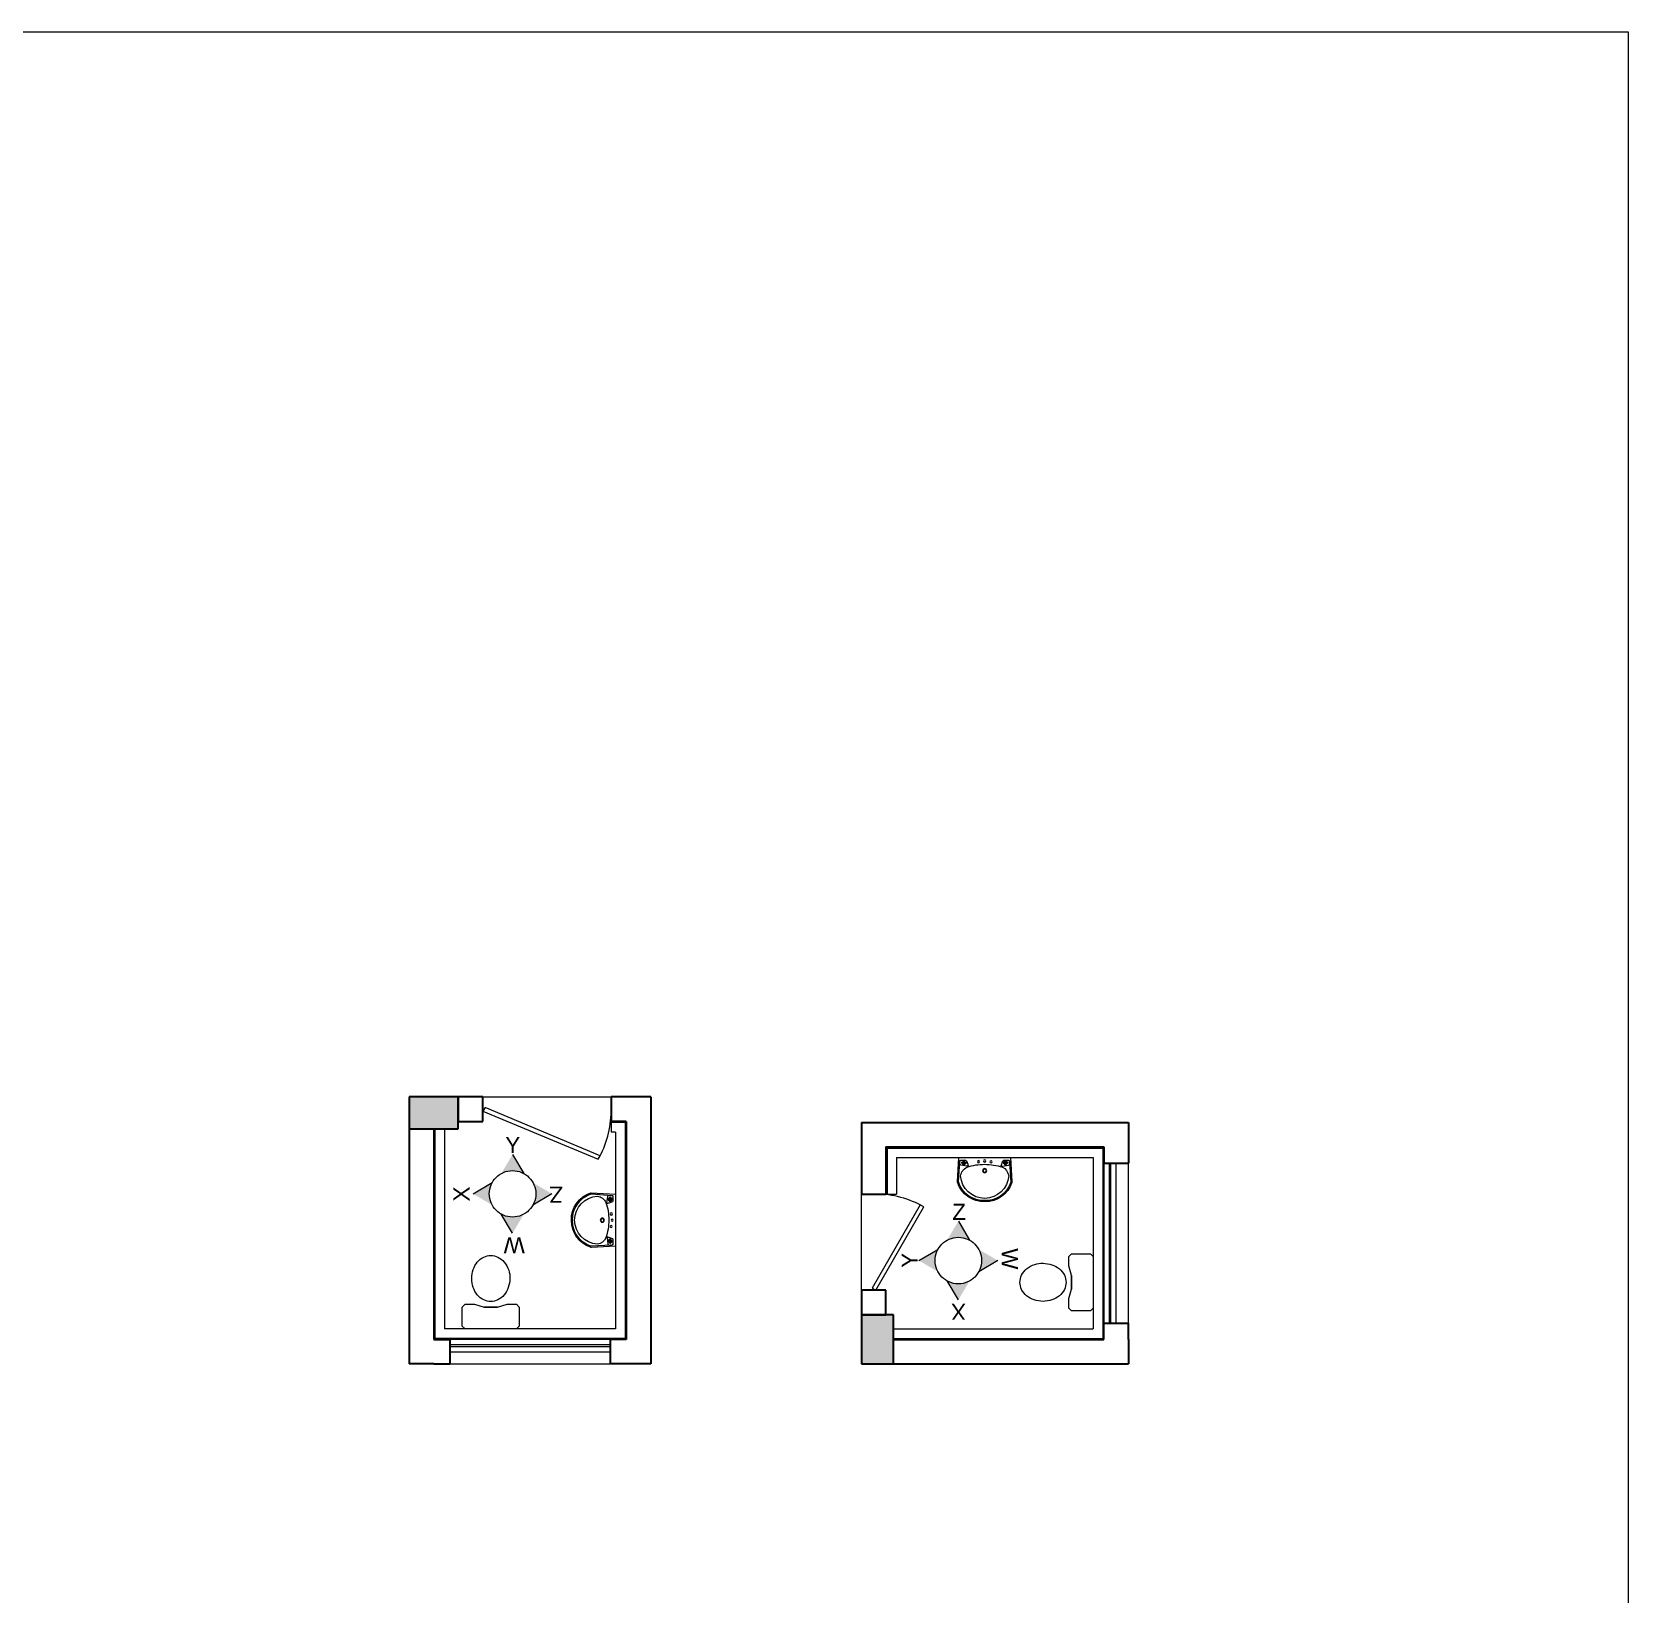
# Model space of a CAD drawing. Header units: millimetres. Extents: x 2733 to 5909, y 1038 to 2089.
# Drawn here: x 3004.77 to 3019.71, y 1056.24 to 1070.86 of the extents above; entities that cross this region are included whole.
import ezdxf

# ---------------------------------------------------------------- set-up
doc = ezdxf.new("R2010")
doc.units = ezdxf.units.MM
doc.linetypes.add('CENTER2', pattern=[1.125, 0.75, -0.125, 0.125, -0.125])
doc.linetypes.add('DASHED', pattern=[0.75, 0.5, -0.25])
doc.layers.get('0').update_dxf_attribs({"lineweight": 20})
for name, color, linetype, lineweight in [('Arrow', 1, 'Continuous', 15), ('COL HATCH', 253, 'Continuous', 13), ('Column', 251, 'Continuous', 30), ('Door', 54, 'Continuous', 18), ('Fixture', 44, 'Continuous', 13), ('Railing', 23, 'Continuous', 13), ('RD', 7, 'Continuous', 18), ('Ventilator', 200, 'Continuous', 18), ('Wall', 7, 'Continuous', 30), ('Window-Wall', 7, 'Continuous', 18)]:
    doc.layers.add(name, color=color, linetype=linetype, lineweight=lineweight)
doc.styles.add('L120', font='arial.ttf', dxfattribs={"height": 0.6})

# ---------------------------------------------------------------- blocks, each defined once
blk = doc.blocks.new('ENGLISH SHEET')
at = {"layer": 'Fixture'}
for p, q in [((4663.798, 251.204), (4663.773, 251.179)), ((4663.773, 251.179), (4663.773, 250.696)), ((4663.976, 251.204), (4663.798, 251.204)), ((4664.002, 251.179), (4663.976, 251.204)), ((4664.002, 251.09), (4664.002, 251.179)), ((4663.976, 251.001), (4664.002, 251.09)), ((4663.976, 250.874), (4663.976, 251.001)), ((4663.976, 251.001), (4663.976, 250.874)), ((4664.002, 250.785), (4663.976, 250.874)), ((4663.773, 250.696), (4663.798, 250.67)), ((4663.976, 250.67), (4664.002, 250.696)), ((4664.002, 250.696), (4664.002, 250.785)), ((4663.798, 250.67), (4663.976, 250.67))]:
    blk.add_line(p, q, dxfattribs=at)
blk.add_lwpolyline([(4664.459, 250.937, 0.117036), (4664.443, 251.003, 0.104338), (4664.396, 251.063, 0.09029), (4664.321, 251.105, 0.09898), (4664.243, 251.115, 0.08237), (4664.159, 251.101, 0.09029), (4664.09, 251.063, 0.104338), (4664.043, 251.003, 0.117036), (4664.027, 250.937, 0.117036), (4664.043, 250.871, 0.104338), (4664.09, 250.811, 0.09029), (4664.159, 250.773, 0.08237), (4664.243, 250.759, 0.08237), (4664.327, 250.773, 0.09029), (4664.396, 250.811, 0.104338), (4664.443, 250.871, 0.117036)], format="xyb", close=True, dxfattribs=at)
blk = doc.blocks.new('RSA BASIN 9')
for points in [[(-0.1, -16.2, 0.340881), (10.04, -9, 0.074195), (10.06, -8.89), (9.53, 0), (-9.54, 0), (-10.02, -8.77, 0.082611), (-9.96, -9.15, 0.330812), (-0.1, -16.2)], [(0, -15.03, 0.391482), (8.86, -6.67, 0.252869), (6.53, -3.51, 0.087242), (0.02, -2.46, 0.079484), (-6.53, -3.51, 0.2542), (-8.82, -6.67, 0.39026), (0, -15.03)], [(-8.57, -1.96, -0.907437), (-8.45, -1.81), (-7.52, -2.57, -0.907437), (-7.64, -2.72)], [(-8.2, -1.64, -0.907437), (-8.07, -1.49), (-7.14, -2.25, -0.907437), (-7.27, -2.4)], [(-7.82, -1.32, -0.907437), (-7.7, -1.17), (-6.77, -1.93, -0.907437), (-6.89, -2.08)], [(7.82, -1.32, 0.907437), (7.7, -1.17), (6.77, -1.93, 0.907437), (6.89, -2.08)], [(8.2, -1.64, 0.907437), (8.07, -1.49), (7.14, -2.25, 0.907437), (7.27, -2.4)], [(8.57, -1.96, 0.907437), (8.45, -1.81), (7.52, -2.57, 0.907437), (7.64, -2.72)]]:
    blk.add_lwpolyline(points, format="xyb", close=True)
for points in [[(-5.93, -3.31), (-6.16, -2.95, -0.183787), (-6.22, -2.68, 0.126662), (-6.25, -2.43), (-6.59, -1.44, 0.35453), (-7.05, -0.98), (-8.75, -0.98, 0.414214), (-9.14, -1.37), (-9.56, -9.09, 0.329849), (-0.07, -15.81, 0.338736), (9.65, -8.94, 0.075632), (9.66, -8.82), (9.14, -1.37, 0.414214), (8.75, -0.98), (7.05, -0.98, 0.35453), (6.59, -1.44), (6.25, -2.43, 0.126662), (6.22, -2.68, -0.183787), (6.16, -2.95), (5.93, -3.31)], [(-6.18, -3.39), (-6.24, -3.29, 0.220542), (-6.52, -3.11), (-8.75, -2.78, -0.361119), (-9.19, -2.35)], [(6.18, -3.39), (6.24, -3.29, -0.220542), (6.52, -3.11), (8.75, -2.78, 0.358803), (9.21, -2.33, 0.358803)]]:
    blk.add_lwpolyline(points, format="xyb")
for centre, radius in [((-2.35, -1.56), 0.399), ((0, -4.82), 0.771), ((0, -4.82), 0.602), ((0, -1.23), 0.399), ((2.28, -1.51), 0.399)]:
    blk.add_circle(centre, radius)
blk = doc.blocks.new('CU')
at = {"layer": 'COL HATCH', "linetype": 'CENTER2'}
h = blk.add_hatch(color=256, dxfattribs=at)
h.dxf.hatch_style = 1
h.paths.add_polyline_path([(0, 0.035), (0, -0.265), (0.46, -0.265), (0.46, 0.035)])
at = {"layer": 'Column', "linetype": 'CENTER2'}
blk.add_lwpolyline([(0, 0.035), (0, -0.265), (0.46, -0.265), (0.46, 0.035), (0, 0.035)], dxfattribs=at)
blk = doc.blocks.new('VENTILATOR')
at = {"layer": 'Ventilator', "ltscale": 0.02}
for p, q in [((-0.18, -1.5), (-0.18, 0)), ((-0.165, 0), (-0.165, -1.5))]:
    blk.add_line(p, q, dxfattribs=at)
at = {"layer": 'Window-Wall'}
for p, q in [((-0.23, 0), (0, 0)), ((-0.23, -1.5), (-0.23, 0)), ((-0.115, 0), (-0.115, -1.5)), ((0, 0), (0, -1.5)), ((-0.23, -1.5), (0, -1.5))]:
    blk.add_line(p, q, dxfattribs=at)
blk = doc.blocks.new('*U586')
for p, q in [((0, 0), (0, 6)), ((40, 0), (40, 6))]:
    blk.add_line(p, q)
blk.add_lwpolyline([(0, 0), (34.64, -20), (35.52, -18.48), (0.88, 1.52)], close=True)
blk.add_arc((0, 0), 40, 330, 360)
blk = doc.blocks.new('Door')
at = {"layer": 'Door'}
blk.add_line((0, 0.18), (1.199, 0.18), dxfattribs=at)
at = {"layer": 'Door', "xscale": 0.0299845412869386, "yscale": 0.0299845412869386, "zscale": 0.0299845412869386}
blk.add_blockref('*U586', (0, 0), dxfattribs=at)
blk = doc.blocks.new('GBG')
at = {"layer": 'Door'}
blk.add_line((3001.79, 1060.893), (3002.99, 1060.893), dxfattribs=at)
blk.add_lwpolyline([(3001.79, 1060.758), (3002.87, 1060.308), (3002.889, 1060.342), (3001.81, 1060.792)], close=True, dxfattribs=at)
blk.add_arc((3002.09, 1060.758), 0.9, 330, 360, dxfattribs=at)

msp = doc.modelspace()

# ---------------------------------------------------------------- hatches: boundary and pattern name
at = {"layer": 'Arrow', "ltscale": 0.05}
for points in [[(3009.373, 1060.1757, 0.2574473), (3009.1628, 1060.1757), (3009.2679, 1060.3536)], [(3009.0774, 1060.0902, 0.1266586), (3009.0503, 1059.9852, 0.1266586), (3009.0774, 1059.8801), (3008.8994, 1059.9852)], [(3009.6364, 1059.9852), (3009.4584, 1059.8801, 0.1266586), (3009.4855, 1059.9852, 0.1266586), (3009.4584, 1060.0902)], [(3009.373, 1059.7946), (3009.2679, 1059.6167), (3009.1628, 1059.7946, 0.2574473)], [(3013.4402, 1059.7291), (3013.5453, 1059.5512, 0.1266586), (3013.4402, 1059.5782, 0.1266586), (3013.3352, 1059.5512)], [(3013.2497, 1059.4657, 0.2574473), (3013.2497, 1059.2556), (3013.0718, 1059.3607)], [(3013.6308, 1059.4657), (3013.8087, 1059.3607), (3013.6308, 1059.2556, 0.2574473)], [(3013.3352, 1059.1701, 0.1266586), (3013.4402, 1059.1431, 0.1266586), (3013.5453, 1059.1701), (3013.4402, 1058.9922)]]:
    msp.add_hatch(color=256, dxfattribs=at).paths.add_polyline_path(points)

# ---------------------------------------------------------------- linework, layer by layer
for p, q in [((3008.9901, 1060.7578), (3008.9901, 1060.8928)), ((3010.1901, 1060.7578), (3010.1901, 1060.8928))]:
    msp.add_line(p, q)
for p, q in [((3009.2679, 1060.3536), (3009.373, 1060.1757)), ((3008.8994, 1059.9852), (3009.0774, 1060.0902)), ((3009.6364, 1059.9852), (3009.4584, 1059.8801)), ((3009.2679, 1059.6167), (3009.1628, 1059.7946)), ((3013.4402, 1059.7291), (3013.5453, 1059.5512)), ((3013.0718, 1059.3607), (3013.2497, 1059.4657)), ((3013.8087, 1059.3607), (3013.6308, 1059.2556)), ((3013.4402, 1058.9922), (3013.3352, 1059.1701))]:
    msp.add_line(p, q, dxfattribs=at)
at = {"layer": 'Arrow', "color": 1, "linetype": 'DASHED', "ltscale": 10}
for centre in [(3009.2679, 1059.9852), (3013.4402, 1059.3607)]:
    msp.add_circle(centre, 0.2176, dxfattribs=at)
at = {"layer": 'Railing'}
for p, q in [((3008.5401, 1060.5928), (3008.5401, 1058.6328)), ((3008.6301, 1060.5928), (3008.6301, 1058.7228)), ((3010.321, 1060.6528), (3010.1901, 1060.6528)), ((3010.1901, 1060.6528), (3010.1901, 1060.5628)), ((3010.231, 1060.5628), (3010.1901, 1060.5628)), ((3010.231, 1060.5628), (3010.231, 1058.7228)), ((3010.321, 1060.6528), (3010.321, 1058.6328)), ((3012.7726, 1060.4138), (3014.7926, 1060.4138)), ((3012.7726, 1060.4138), (3012.7726, 1059.9828)), ((3014.7926, 1060.4138), (3014.7926, 1058.6328)), ((3012.8626, 1060.3238), (3014.7026, 1060.3238)), ((3012.8626, 1060.3238), (3012.8626, 1059.9828)), ((3014.7026, 1060.3238), (3014.7026, 1058.7228)), ((3012.7726, 1059.9828), (3012.8626, 1059.9828)), ((3010.321, 1058.6328), (3008.5401, 1058.6328)), ((3010.231, 1058.7228), (3008.6301, 1058.7228)), ((3012.8326, 1058.7228), (3014.7026, 1058.7228)), ((3012.8326, 1058.6328), (3014.7926, 1058.6328))]:
    msp.add_line(p, q, dxfattribs=at)
at = {"layer": 'RD', "lineweight": 15}
msp.add_lwpolyline([(2964.6324, 1070.8574), (3019.7085, 1070.8574), (3019.7085, 1038.1163), (2964.6324, 1038.1163)], close=True, dxfattribs=at)
at = {"layer": 'Wall'}
for p, q in [((3010.561, 1060.8928), (3010.1901, 1060.8928)), ((3010.1901, 1060.8928), (3010.1901, 1060.6628)), ((3010.561, 1060.8928), (3010.561, 1060.8927)), ((3010.561, 1060.8928), (3010.561, 1058.3928)), ((3008.3001, 1060.5928), (3008.3001, 1058.3928)), ((3008.5301, 1060.5928), (3008.5301, 1058.6228)), ((3010.331, 1060.6628), (3010.1901, 1060.6628)), ((3010.331, 1060.6628), (3010.331, 1058.6228)), ((3012.5326, 1060.6538), (3012.5327, 1060.6538)), ((3012.5326, 1060.6538), (3015.0326, 1060.6538)), ((3012.5326, 1060.6538), (3012.5326, 1059.9828)), ((3015.0326, 1060.6538), (3015.0326, 1060.2733)), ((3012.7626, 1060.4238), (3014.8026, 1060.4238)), ((3012.7626, 1060.4238), (3012.7626, 1059.9828)), ((3014.8026, 1060.4238), (3014.8026, 1060.2733)), ((3014.8026, 1060.2733), (3015.0326, 1060.2733)), ((3012.5326, 1059.9828), (3012.7626, 1059.9828)), ((3014.8026, 1058.6228), (3014.8026, 1058.7733)), ((3014.8026, 1058.7733), (3015.0326, 1058.7733)), ((3015.0326, 1058.6228), (3015.0326, 1058.7733)), ((3008.5301, 1058.6228), (3008.6805, 1058.6228)), ((3008.6805, 1058.6228), (3008.6805, 1058.3928)), ((3010.1805, 1058.6228), (3010.1805, 1058.3928)), ((3010.331, 1058.6228), (3010.1805, 1058.6228)), ((3012.8326, 1058.6228), (3014.8026, 1058.6228)), ((3015.0326, 1058.6228), (3015.0326, 1058.3928)), ((3008.5301, 1058.3928), (3008.3001, 1058.3928)), ((3008.5301, 1058.3928), (3008.6805, 1058.3928)), ((3010.561, 1058.3928), (3010.1805, 1058.3928)), ((3012.8326, 1058.3928), (3015.0326, 1058.3928))]:
    msp.add_line(p, q, dxfattribs=at)
at = {"layer": 'Wall', "linetype": 'CENTER2'}
for points in [[(3008.7601, 1060.6628), (3008.9901, 1060.6628), (3008.9901, 1060.8928), (3008.7601, 1060.8928)], [(3012.7626, 1058.8528), (3012.7626, 1059.0828), (3012.5326, 1059.0828), (3012.5326, 1058.8528)]]:
    msp.add_lwpolyline(points, close=True, dxfattribs=at)

# ---------------------------------------------------------------- block references
at = {"layer": 'Column', "linetype": 'CENTER2'}
for p, rotation in [((3008.3001, 1060.8578), 359.9999975325218), ((3012.5676, 1058.3928), 89.9999975325218)]:
    msp.add_blockref('CU', p, dxfattribs=dict(at, rotation=rotation))
at = {"layer": 'Door', "lineweight": 15}
msp.add_blockref('GBG', (7.2, 0), dxfattribs=at)
at = {"layer": 'Fixture', "ltscale": 10000, "extrusion": (0, 0, -1), "xscale": 0.02543261667546471, "yscale": 0.02543261667546471, "zscale": -0.0254326166754069}
for p, rotation in [((-3013.6868, 1060.3238), 359.9536060886179), ((-3010.231, 1059.7386), 89.95360608861787)]:
    msp.add_blockref('RSA BASIN 9', p, dxfattribs=dict(at, rotation=rotation))
at = {"layer": 'Fixture', "extrusion": (0, 0, -1), "zscale": -1}
for p, rotation in [((-2758.1269, -3605.0502), 90.00000246747813), ((-7678.4756, 808.2197), 2.467478125822795e-06)]:
    msp.add_blockref('ENGLISH SHEET', p, dxfattribs=dict(at, rotation=rotation))
at = {"layer": 'Wall', "xscale": -1}
for p, rotation in [((3015.0326, 1058.7733), 179.9999975325218), ((3008.6805, 1058.3928), 89.99999753252176)]:
    msp.add_blockref('VENTILATOR', p, dxfattribs=dict(at, rotation=rotation))
at = {"layer": 'Wall', "linetype": 'CENTER2', "xscale": 0.7503866670708703, "yscale": 0.7503866670708703, "zscale": 0.7503866670708703, "rotation": 89.9999975325218}
msp.add_blockref('Door', (3012.6676, 1059.0828), dxfattribs=at)

# ---------------------------------------------------------------- texts
at = {"layer": 'Arrow', "ltscale": 0.05, "char_height": 0.15, "width": 4.322064, "attachment_point": 1, "style": 'L120'}
for s, insert, rotation in [('Y', (3009.2001, 1060.5167), 360), ('X', (3008.715, 1059.9136), 90), ('Z', (3009.7392, 1059.9025), 180), ('W', (3009.3828, 1059.4283), 180), ('Y', (3012.9087, 1059.2928), 90), ('W', (3013.9971, 1059.4756), 270), ('X', (3013.5118, 1058.8078), 180)]:
    msp.add_mtext(s, dxfattribs=dict(at, insert=insert, rotation=rotation))
at = {"layer": 'Arrow', "ltscale": 0.05, "insert": (3013.3835, 1059.8916), "char_height": 0.15, "width": 4.322064, "attachment_point": 1, "style": 'L120'}
msp.add_mtext('Z', dxfattribs=at)

doc.saveas('drawing.dxf')
